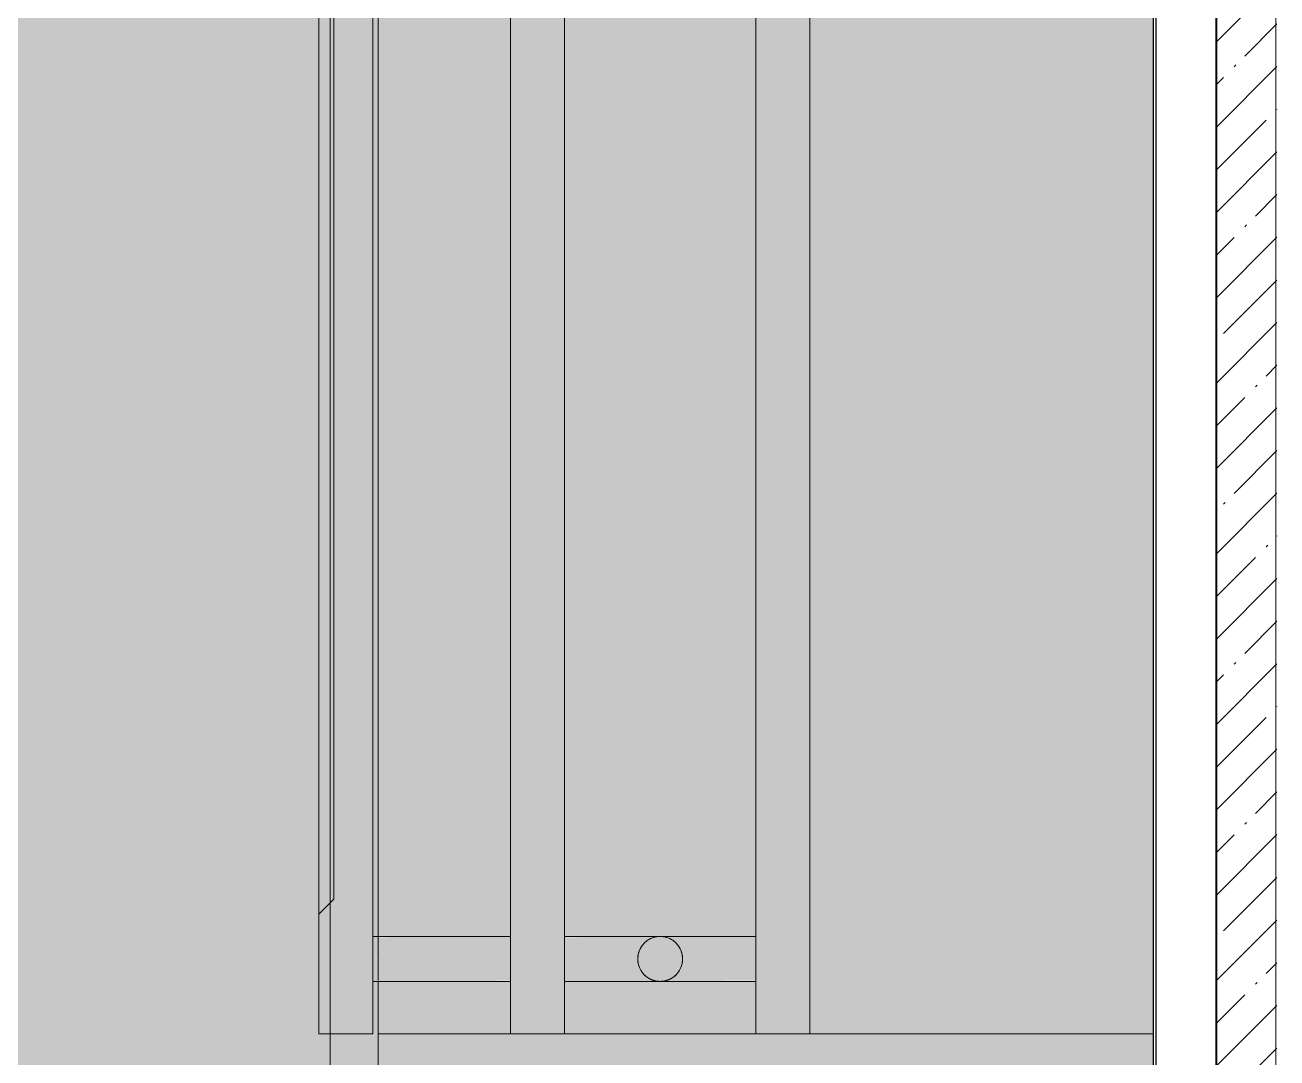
# Model space of a CAD drawing. Header units: millimetres. Extents: x 54605 to 109624, y -2609 to 12445.
# Drawn here: x 90487.8 to 90906, y 8521.9 to 8867 of the extents above; entities that cross this region are included whole.
import ezdxf

# ---------------------------------------------------------------- set-up
doc = ezdxf.new("R2010")
doc.units = ezdxf.units.MM
for name, color, linetype, lineweight, true_color in [('A-WALL-7', 7, 'Continuous', 40, 0x3c3c3c), ('A-WALL-FNSH-3', 7, 'Continuous', 30, 0x3c3c3c), ('I-WALL-1', 7, 'Continuous', 9, 0x787878)]:
    doc.layers.add(name, color=color, linetype=linetype, lineweight=lineweight, true_color=true_color)
for name, color, linetype, lineweight in [('A-WALL-PATT', 7, 'Continuous', 9), ('I-WALL', 7, 'Continuous', 9), ('M-EQPM', 7, 'Continuous', 9), ('Знаки', 7, 'Continuous', 9), ('Знаки-1', 7, 'Continuous', 18)]:
    doc.layers.add(name, color=color, linetype=linetype, lineweight=lineweight)
doc.layers.add('M-EQPM-1', color=7, linetype='Continuous', lineweight=9, true_color=0xe6e6e6, transparency=0.7)

# ---------------------------------------------------------------- blocks, each defined once
blk = doc.blocks.new('radiator_prado_classic_z_tip_30_po exemplyaru - Classic Z Тип 30-500-30677900-Развертка 3_07-2')
at = {"layer": 'M-EQPM-1'}
h = blk.add_hatch(color=256, dxfattribs=at)
h.paths.add_polyline_path([(-419.6999999980766, 8530.000000000007), (-415.9354336523126, 8530.000000000018), (-415.9354336523126, 8573.76456634575), (-419.6999999980766, 8569.999999999989), (-419.6999999980766, 8545.867729720401)])
h.paths.add_polyline_path([(-415.9354336523126, 8986.235433654243), (-415.9354336523126, 9030.000000000007), (-419.6999999980766, 9030.000000000007), (-419.6999999980766, 8990.000000000005)])
for points in [[(-401.6999999980764, 8530.000000000018), (-401.6999999980764, 9030.000000000007), (-415.9354336523126, 9030.000000000007), (-415.9354336523126, 8986.235433654243), (-414.6999999980756, 8985.00000000001), (-414.6999999980756, 8574.999999999989), (-415.9354336523126, 8573.76456634575), (-415.9354336523126, 8530.000000000018)], [(-337.6999999980779, 8530.000000000018), (-337.6999999980779, 9030.000000000007), (-355.6999999980911, 9030.000000000007), (-355.6999999980911, 8530.000000000018)], [(-263.015111312483, 8530.000000000018), (-255.6999999980792, 8530.000000000018), (-255.6999999980792, 9030.000000000007), (-273.6999999980903, 9030.000000000007), (-273.6999999980903, 8530.000000000018)], [(-419.6999999980766, 8569.999999999989), (-415.9354336523126, 8573.76456634575), (-415.9354336523126, 8986.235433654243), (-419.6999999980766, 8990.000000000005), (-419.6999999980766, 8576.149921676033)], [(-415.9354336523126, 8573.76456634575), (-414.6999999980756, 8574.999999999989), (-414.6999999980756, 8985.00000000001), (-415.9354336523126, 8986.235433654243), (-415.9354336523126, 8576.149921676033)], [(-401.6999999980764, 8555.000000000005), (-399.9354336523119, 8555.074462507064), (-399.9354336523119, 8562.500000000005), (-401.6999999980764, 8562.244443697175), (-401.6999999980764, 8556.941142838274)], [(-399.9354336523119, 8547.500000000005), (-399.9354336523119, 8555.000000000005), (-401.6999999980764, 8555.000000000005), (-401.6999999980764, 8547.500000000005)], [(-298.4684421874348, 8553.02915598867), (-298.3576797855615, 8553.806733388732), (-298.4644054780661, 8553.058857161735)], [(-300.3426702460079, 8549.76787108194), (-299.8899618392115, 8550.332338050828), (-300.2877116544108, 8549.839494512968)]]:
    blk.add_hatch(color=256, dxfattribs=at).paths.add_polyline_path(points)
h = blk.add_hatch(color=256, dxfattribs=at)
h.paths.add_polyline_path([(-312.1934167624262, 8558.753071730689), (-311.7258565080069, 8559.38040092801), (-312.1918751836416, 8558.755080755274)])
h.paths.add_polyline_path([(-312.9327243243618, 8556.97084401134), (-312.6568553766572, 8557.648947080474), (-312.928532437201, 8556.980964122182)])
h.paths.add_polyline_path([(-312.4248992971582, 8555.000000000005), (-273.6999999980903, 8555.000000000005), (-273.6999999980903, 8562.500000000005), (-337.6999999980779, 8562.244443697175), (-337.6999999980779, 8555.000000000005), (-312.9285324372032, 8555.000000000005)])
h.paths.add_polyline_path([(-399.9354336523119, 8555.000000000005), (-355.6999999980911, 8555.000000000005), (-355.6999999980911, 8562.500000000005), (-399.9354336523119, 8562.244443697175), (-399.9354336523119, 8555.074462507064)])
h = blk.add_hatch(color=256, dxfattribs=at)
h.paths.add_polyline_path([(-298.4684421874371, 8556.970844011334), (-298.4726340745956, 8557.001686946682), (-298.4726340745956, 8556.980964122171)])
h.paths.add_polyline_path([(-299.2077497493704, 8558.753071730687), (-299.889961839218, 8559.667661949181), (-299.2092913281572, 8558.755080755274)])
h = blk.add_hatch(color=256, dxfattribs=at)
h.paths.add_polyline_path([(-299.2077497493704, 8551.246928269316), (-299.8899618392115, 8550.332338050828), (-299.2092913281529, 8551.244919244735)])
h.paths.add_polyline_path([(-298.4684421874348, 8553.02915598867), (-298.4726340745935, 8552.998313053327), (-298.4726340745935, 8553.019035877835)])
h.paths.add_polyline_path([(-307.1407702721996, 8547.5), (-273.6999999980903, 8547.755556302836), (-273.6999999980903, 8555.000000000005), (-337.6999999980779, 8555.000000000005), (-337.6999999980779, 8547.500000000005), (-307.6417260941692, 8547.5)])
h.paths.add_polyline_path([(-371.9291370426888, 8547.500000000005), (-355.6999999980911, 8547.755556302838), (-355.6999999980911, 8555.000000000005), (-399.9354336523119, 8554.925537492945), (-399.9354336523119, 8547.500000000005), (-399.1576434752408, 8547.500000000005)])
h.paths.add_polyline_path([(-312.9327243243618, 8553.029155988648), (-312.9450269530624, 8553.058857161726), (-312.9342161153739, 8553.040132241576)])
h.paths.add_polyline_path([(-311.0584962657952, 8549.767871081945), (-311.7258565080156, 8550.619599072), (-311.1134548573924, 8549.839494512968)])
at = {"layer": 'M-EQPM'}
for p, q in [((-419.6999999980786, 8529.999999999996), (-419.6999999980786, 9029.999999999996)), ((-401.6999999980786, 9029.999999999996), (-401.6999999980786, 8529.999999999996)), ((-355.6999999980918, 8529.999999999996), (-355.6999999980918, 9029.999999999996)), ((-337.6999999980791, 9029.999999999996), (-337.6999999980791, 8529.999999999996)), ((-273.6999999980899, 8529.999999999996), (-273.6999999980899, 9029.999999999996)), ((-255.6999999980808, 8529.999999999996), (-255.6999999980808, 9029.999999999996)), ((-255.6999999980798, 9029.999999999996), (-255.6999999980798, 8529.999999999996)), ((-355.6999999981006, 8562.499999999996), (-355.6999999981006, 8997.500000000002)), ((-337.6999999981006, 8562.499999999996), (-337.6999999981006, 8997.500000000002)), ((-273.6999999980987, 8562.499999999996), (-273.6999999980987, 8997.500000000002)), ((-419.6999999980786, 8569.99999999998), (-419.6999999980786, 8989.999999999996)), ((-419.6999999980786, 8989.999999999996), (-419.6999999980786, 8569.99999999998)), ((-419.6999999980786, 8569.99999999998), (-419.6999999980786, 8989.999999999996)), ((-419.6999999980786, 8989.999999999996), (-419.6999999980786, 8569.99999999998)), ((-419.6999999980786, 8569.99999999998), (-419.6999999980786, 8989.999999999996)), ((-419.6999999980786, 8989.999999999996), (-419.6999999980786, 8569.99999999998)), ((-419.6999999980786, 8569.99999999998), (-419.6999999980786, 8989.999999999996)), ((-419.6999999980786, 8989.999999999996), (-419.6999999980786, 8569.99999999998)), ((-419.6999999980786, 8569.99999999998), (-419.6999999980786, 8989.999999999996)), ((-419.6999999980786, 8989.999999999996), (-419.6999999980786, 8569.99999999998)), ((-419.6999999980786, 8569.99999999998), (-419.6999999980786, 8989.999999999996)), ((-419.6999999980786, 8989.999999999996), (-419.6999999980786, 8569.99999999998)), ((-419.6999999980786, 8569.99999999998), (-419.6999999980786, 8989.999999999996)), ((-419.6999999980786, 8989.999999999996), (-419.6999999980786, 8569.99999999998)), ((-419.6999999980786, 8569.99999999998), (-419.6999999980786, 8989.999999999996)), ((-419.6999999980786, 8989.999999999996), (-419.6999999980786, 8569.99999999998)), ((-419.6999999980786, 8569.99999999998), (-419.6999999980786, 8989.999999999996)), ((-419.6999999980786, 8989.999999999996), (-419.6999999980786, 8569.99999999998)), ((-419.6999999980786, 8569.99999999998), (-419.6999999980786, 8989.999999999996)), ((-419.6999999980786, 8989.999999999996), (-419.6999999980786, 8569.99999999998)), ((-419.6999999980786, 8569.99999999998), (-419.6999999980786, 8989.999999999996)), ((-419.6999999980786, 8989.999999999996), (-419.6999999980786, 8569.99999999998)), ((-419.6999999980786, 8569.99999999998), (-419.6999999980786, 8989.999999999996)), ((-419.6999999980786, 8989.999999999996), (-419.6999999980786, 8569.99999999998)), ((-419.6999999980786, 8569.99999999998), (-419.6999999980786, 8989.999999999996)), ((-419.6999999980786, 8989.999999999996), (-419.6999999980786, 8569.99999999998)), ((-419.6999999980786, 8569.99999999998), (-419.6999999980786, 8989.999999999996)), ((-419.6999999980786, 8989.999999999996), (-419.6999999980786, 8569.99999999998)), ((-419.6999999980786, 8989.999999999996), (-419.6999999980786, 8569.999999999978)), ((-414.6999999980767, 8574.99999999998), (-414.6999999980767, 8984.999999999995)), ((-414.6999999980767, 8984.999999999995), (-414.6999999980767, 8574.99999999998)), ((-414.6999999980767, 8574.99999999998), (-414.6999999980767, 8984.999999999996)), ((-414.6999999980767, 8984.999999999996), (-414.6999999980767, 8574.99999999998)), ((-414.6999999980767, 8574.99999999998), (-414.6999999980767, 8984.999999999996)), ((-414.6999999980767, 8984.999999999996), (-414.6999999980767, 8574.99999999998)), ((-414.6999999980767, 8574.99999999998), (-414.6999999980767, 8984.999999999996)), ((-414.6999999980767, 8984.999999999996), (-414.6999999980767, 8574.99999999998)), ((-414.6999999980767, 8574.99999999998), (-414.6999999980767, 8984.999999999996)), ((-414.6999999980767, 8984.999999999996), (-414.6999999980767, 8574.99999999998)), ((-414.6999999980767, 8574.99999999998), (-414.6999999980767, 8984.999999999996)), ((-414.6999999980767, 8984.999999999996), (-414.6999999980767, 8574.99999999998)), ((-414.6999999980767, 8574.99999999998), (-414.6999999980767, 8984.999999999996)), ((-414.6999999980767, 8984.999999999996), (-414.6999999980767, 8574.99999999998)), ((-414.6999999980767, 8574.99999999998), (-414.6999999980767, 8984.999999999996)), ((-414.6999999980767, 8984.999999999996), (-414.6999999980767, 8574.99999999998)), ((-414.6999999980767, 8574.99999999998), (-414.6999999980767, 8984.999999999996)), ((-414.6999999980767, 8984.999999999996), (-414.6999999980767, 8574.99999999998)), ((-414.6999999980767, 8574.99999999998), (-414.6999999980767, 8984.999999999996)), ((-414.6999999980767, 8984.999999999996), (-414.6999999980767, 8574.99999999998)), ((-414.6999999980767, 8574.99999999998), (-419.6999999980767, 8569.99999999998)), ((-419.6999999980767, 8569.99999999998), (-414.6999999980767, 8574.99999999998)), ((-414.6999999980767, 8574.99999999998), (-419.6999999980767, 8569.99999999998)), ((-419.6999999980767, 8569.99999999998), (-414.6999999980767, 8574.99999999998)), ((-414.6999999980767, 8574.99999999998), (-419.6999999980767, 8569.99999999998)), ((-419.6999999980767, 8569.99999999998), (-414.6999999980767, 8574.99999999998)), ((-414.6999999980767, 8574.99999999998), (-419.6999999980767, 8569.99999999998)), ((-419.6999999980767, 8569.99999999998), (-414.6999999980767, 8574.99999999998)), ((-414.6999999980767, 8574.99999999998), (-419.6999999980767, 8569.99999999998)), ((-419.6999999980767, 8569.99999999998), (-414.6999999980767, 8574.99999999998)), ((-414.6999999980767, 8574.99999999998), (-419.6999999980767, 8569.99999999998)), ((-419.6999999980767, 8569.99999999998), (-414.6999999980767, 8574.99999999998)), ((-414.6999999980767, 8574.99999999998), (-419.6999999980767, 8569.99999999998)), ((-419.6999999980767, 8569.99999999998), (-414.6999999980767, 8574.99999999998)), ((-414.6999999980767, 8574.99999999998), (-419.6999999980767, 8569.99999999998)), ((-419.6999999980767, 8569.99999999998), (-414.6999999980767, 8574.99999999998)), ((-414.6999999980767, 8574.99999999998), (-419.6999999980767, 8569.99999999998)), ((-419.6999999980767, 8569.99999999998), (-414.6999999980767, 8574.99999999998)), ((-414.6999999980767, 8574.99999999998), (-419.6999999980767, 8569.99999999998)), ((-419.6999999980767, 8569.99999999998), (-414.6999999980767, 8574.99999999998)), ((-415.9354336523111, 8573.764566345746), (-419.6999999980767, 8569.99999999998)), ((-419.6999999980767, 8569.99999999998), (-415.9354336523111, 8573.764566345746)), ((-415.9354336523111, 8573.764566345746), (-419.6999999980767, 8569.99999999998)), ((-419.6999999980767, 8569.99999999998), (-415.9354336523111, 8573.764566345746)), ((-415.9354336523111, 8573.764566345746), (-419.6999999980767, 8569.99999999998)), ((-415.9354336523111, 8573.764566345746), (-419.6999999980767, 8569.99999999998)), ((-415.9354336523111, 8573.764566345746), (-419.6999999980767, 8569.99999999998)), ((-419.6999999980767, 8569.99999999998), (-415.9354336523111, 8573.764566345746)), ((-419.6999999980786, 8569.999999999978), (-419.6999999980786, 8529.999999999996)), ((-355.6999999980911, 8562.500000000005), (-401.6999999980764, 8562.500000000005)), ((-401.6999999980786, 8562.499999999996), (-401.6999999980786, 8562.244443697164)), ((-401.6999999980786, 8554.999999999996), (-401.6999999980786, 8562.499999999996)), ((-401.6999999980786, 8562.244443697164), (-401.6999999980786, 8558.749999999996)), ((-355.6999999980998, 8562.500000000005), (-399.9354336523119, 8562.500000000005)), ((-355.699999998092, 8562.499999999996), (-355.6999999980921, 8556.941142838265)), ((-355.699999998092, 8561.49519052838), (-355.699999998092, 8562.499999999996)), ((-355.6999999981002, 8562.499999999995), (-355.6999999981003, 8558.749999999996)), ((-355.6999999981002, 8554.999999999996), (-355.6999999981002, 8562.499999999995)), ((-355.6999999981006, 8547.755556302827), (-355.6999999981006, 8562.244443697164)), ((-355.6999999980919, 8560.303300858895), (-355.699999998092, 8561.49519052838)), ((-273.6999999980903, 8562.500000000005), (-337.6999999980779, 8562.500000000005)), ((-273.6999999980968, 8562.500000000005), (-337.6999999980779, 8562.500000000005)), ((-337.69999999808, 8562.244443697164), (-337.69999999808, 8562.499999999996)), ((-337.69999999808, 8562.499999999996), (-337.69999999808, 8554.999999999996)), ((-337.6999999981001, 8560.303300858897), (-337.6999999981001, 8562.499999999995)), ((-337.6999999981001, 8562.499999999995), (-337.6999999981, 8554.999999999996)), ((-337.69999999808, 8554.999999999996), (-337.69999999808, 8562.244443697164)), ((-337.6999999981006, 8547.755556302827), (-337.6999999981006, 8562.244443697164)), ((-273.6999999980901, 8562.499999999996), (-273.6999999980902, 8556.941142838265)), ((-273.69999999809, 8554.999999999996), (-273.6999999980901, 8562.499999999996)), ((-273.6999999980983, 8562.499999999995), (-273.6999999980983, 8561.495190528381)), ((-273.6999999980983, 8554.999999999996), (-273.6999999980983, 8562.499999999995)), ((-273.6999999980987, 8547.755556302827), (-273.6999999980987, 8562.244443697164)), ((-273.6999999980983, 8561.49519052838), (-273.6999999980983, 8556.941142838265)), ((-401.6999999980786, 8558.749999999996), (-401.6999999980786, 8556.941142838265)), ((-355.6999999980919, 8554.999999999996), (-355.6999999980919, 8560.303300858895)), ((-355.6999999981003, 8558.749999999996), (-355.6999999981003, 8554.999999999996)), ((-337.6999999981001, 8558.749999999998), (-337.6999999981001, 8560.303300858894)), ((-337.6999999981001, 8554.999999999996), (-337.6999999981001, 8558.749999999996)), ((-401.6999999980786, 8556.941142838265), (-401.6999999980786, 8554.999999999996)), ((-401.6999999980786, 8554.999999999996), (-401.6999999980786, 8547.499999999996)), ((-401.6999999980786, 8547.499999999996), (-401.6999999980786, 8554.999999999996)), ((-355.6999999980921, 8556.941142838265), (-355.6999999980921, 8554.999999999996)), ((-355.6999999980922, 8554.999999999996), (-355.6999999980922, 8547.499999999996)), ((-355.6999999980921, 8551.249999999995), (-355.6999999980921, 8554.999999999996)), ((-355.6999999981004, 8554.999999999996), (-355.6999999981004, 8551.249999999995)), ((-355.6999999981003, 8547.499999999995), (-355.6999999981003, 8554.999999999996)), ((-337.6999999980796, 8548.504809471613), (-337.6999999980796, 8554.999999999996)), ((-337.6999999980796, 8554.999999999996), (-337.6999999980796, 8547.499999999996)), ((-337.6999999980997, 8553.058857161726), (-337.6999999980997, 8554.999999999996)), ((-337.6999999980996, 8554.999999999996), (-337.6999999980997, 8547.499999999995)), ((-273.6999999980902, 8556.941142838265), (-273.6999999980902, 8554.999999999996)), ((-273.6999999980983, 8556.941142838265), (-273.6999999980983, 8554.999999999996)), ((-273.6999999980903, 8554.999999999996), (-273.6999999980903, 8551.249999999995)), ((-273.6999999980903, 8547.499999999996), (-273.6999999980903, 8554.999999999996)), ((-273.6999999980985, 8554.999999999996), (-273.6999999980985, 8547.755556302827)), ((-273.6999999980985, 8547.499999999995), (-273.6999999980985, 8554.999999999996)), ((-355.6999999980922, 8547.499999999996), (-355.6999999980921, 8551.249999999995)), ((-355.6999999981004, 8551.249999999995), (-355.6999999981003, 8547.499999999995)), ((-337.6999999980997, 8548.504809471613), (-337.6999999980997, 8553.058857161726)), ((-273.6999999980903, 8551.249999999995), (-273.6999999980903, 8547.499999999996)), ((-401.6999999980764, 8547.500000000005), (-355.6999999980911, 8547.500000000005)), ((-399.9354336523119, 8547.500000000005), (-355.6999999980998, 8547.500000000005)), ((-355.6999999981006, 8529.999999999996), (-355.6999999981006, 8547.499999999995)), ((-337.6999999980796, 8547.499999999996), (-337.6999999980796, 8548.50480947161)), ((-337.6999999980997, 8547.499999999995), (-337.6999999980997, 8548.504809471611)), ((-337.6999999980779, 8547.500000000005), (-273.6999999980903, 8547.500000000005)), ((-337.6999999980779, 8547.500000000005), (-273.6999999980968, 8547.500000000005)), ((-337.6999999981006, 8529.999999999996), (-337.6999999981006, 8547.499999999995)), ((-273.6999999980985, 8547.755556302827), (-273.6999999980985, 8547.499999999995)), ((-273.6999999980987, 8529.999999999996), (-273.6999999980987, 8547.499999999995)), ((-419.6999999980786, 8529.999999999996), (-415.9354336523138, 8529.999999999996)), ((-401.6999999980786, 8529.999999999996), (-419.6999999980786, 8529.999999999996)), ((-337.6999999980791, 8529.999999999996), (-355.6999999980918, 8529.999999999996)), ((-355.6999999981006, 8529.999999999996), (-337.6999999981006, 8529.999999999996)), ((-255.6999999980798, 8529.999999999996), (-273.6999999980899, 8529.999999999996)), ((-273.6999999980987, 8529.999999999996), (-255.6999999980987, 8529.999999999996))]:
    blk.add_line(p, q, dxfattribs=at)
for centre, radius, start, end in [((-305.7005832559004, 8554.99999999999), 7.500000000000028, 89.99999999999979, 269.9999999999994), ((-305.6999999980796, 8554.999999999996), 7.499999999999994, 117.2822607283916, 119.9999999999842), ((-305.6999999980796, 8554.999999999996), 7.499999999999976, 107.495537122469, 117.2822607283914), ((-305.6999999980796, 8554.999999999996), 7.499999999999996, 105.0048366822504, 107.495537122469), ((-305.6999999980796, 8554.999999999996), 7.499999999999948, 90.0045070703324, 103.4292726831674), ((-305.7005832559004, 8554.99999999999), 7.499999999999972, 269.9999999999998, 89.99999999999937), ((-305.6999999980796, 8554.999999999996), 7.499999999999908, 75.00450707032869, 90.00000000000044), ((-305.6999999980796, 8554.999999999996), 7.499999999999951, 72.4789615957646, 74.99999999999982), ((-305.6999999980796, 8554.999999999996), 7.499999999999948, 62.76011520444326, 72.47896159576442), ((-305.6999999980796, 8554.999999999996), 7.49999999999994, 60.00483668224573, 62.76011520444172), ((-305.6999999980796, 8554.999999999996), 7.500000000000025, 150.0000000000442, 164.4979362410025), ((-305.6999999980796, 8554.999999999996), 7.500000000000005, 136.3789540936053, 149.9348695129493), ((-305.6999999980796, 8554.999999999996), 7.50000000000002, 128.587323387364, 134.9999999999805), ((-305.6999999980796, 8554.999999999996), 7.500000000000011, 121.6816533716083, 126.120929343854), ((-305.6999999980796, 8554.999999999996), 7.499999999999971, 53.87907065613916, 58.29212570618084), ((-305.6999999980796, 8554.999999999996), 7.49999999999997, 45.00563243575132, 53.53579462136047), ((-305.6999999980796, 8554.999999999996), 7.499999999999969, 30.06513048704512, 43.62104590638835), ((-305.6999999980796, 8554.999999999996), 7.499999999999964, 15.50206375899493, 29.99999999995156), ((-305.6999999980796, 8554.999999999996), 7.499999999999965, 165.0000000000351, 180.0000000000004), ((-305.6999999980796, 8554.999999999996), 7.50000000000009, 180, 195.0000000000087), ((-305.6999999980796, 8554.999999999996), 7.499999999999959, 0, 14.99999999996203), ((-305.6999999980796, 8554.999999999996), 7.500000000000035, 344.9999999999911, 359.9999999999992), ((-305.6999999980796, 8554.999999999996), 7.500000000000053, 195.5020637590077, 210.0000000000087), ((-305.6999999980796, 8554.999999999996), 7.500000000000083, 210.0651304870892, 223.6210459064382), ((-305.6999999980796, 8554.999999999996), 7.500000000000028, 225.0000000000499, 238.3183466288239), ((-305.6999999980796, 8554.999999999996), 7.500000000000011, 301.7078742935319, 314.9943675642439), ((-305.6999999980796, 8554.999999999996), 7.49999999999998, 316.3789540935651, 329.9348695129138), ((-305.6999999980796, 8554.999999999996), 7.49999999999996, 329.9999999999862, 344.497936240989), ((-305.6999999980796, 8554.999999999996), 7.500000000000065, 240.0000000000364, 242.7177392708738), ((-305.6999999980796, 8554.999999999996), 7.500000000000055, 242.7177392708784, 252.5044628783035), ((-305.6999999980796, 8554.999999999996), 7.500000000000079, 252.5044628783018, 254.9951633177505), ((-305.6999999980796, 8554.999999999996), 7.500000000000068, 256.5707273162429, 269.9954929296677), ((-305.6999999980796, 8554.999999999996), 7.500000000000056, 269.9999999999996, 284.995492929668), ((-305.6999999980796, 8554.999999999996), 7.500000000000037, 285.0000000000021, 287.5210384033916), ((-305.6999999980796, 8554.999999999996), 7.499999999999999, 287.5210384033932, 297.2398847964546), ((-305.6999999980796, 8554.999999999996), 7.500000000000058, 297.2398847964516, 299.9951633177485)]:
    blk.add_arc(centre, radius, start, end, dxfattribs=at)
for points, knots in [([(-309.9041928600841, 8561.21125319847), (-309.7958233186405, 8561.28496373856), (-309.5774471670372, 8561.425714461348), (-309.1281780258603, 8561.679272033969), (-308.3276368050207, 8562.0563821446), (-307.1435351355705, 8562.407543495976), (-306.185194346424, 8562.499999999996), (-305.7005832559005, 8562.499999999996)], [0.5714285714285714, 0.5714285714285714, 0.5714285714285714, 0.5714285714285714, 0.6071428571428571, 0.6428571428571428, 0.7142857142857143, 0.8571428571428571, 1, 1, 1, 1]), ([(-308.5530815200414, 8561.936131906832), (-308.784512693543, 8561.840893196162), (-309.1276215323361, 8561.679281730492), (-309.5768169620269, 8561.425697452692), (-309.7953440466713, 8561.28500141194), (-309.9036096022693, 8561.211253198471)], [0.2857142857142857, 0.2857142857142857, 0.2857142857142857, 0.2857142857142857, 0.3571428571428571, 0.3928571428571428, 0.4285714285714285, 0.4285714285714285, 0.4285714285714285, 0.4285714285714285]), ([(-305.7005832559005, 8562.499999999996), (-305.215972165377, 8562.499999999996), (-304.2576243560889, 8562.407546039325), (-303.0735490121693, 8562.056375150385), (-302.2729617216515, 8561.67928173049), (-301.8237662919598, 8561.425697452692), (-301.6052392073152, 8561.28500141194), (-301.4969736517169, 8561.21125319847)], [0, 0, 0, 0, 0.1428571428571428, 0.2857142857142857, 0.3571428571428571, 0.3928571428571428, 0.4285714285714285, 0.4285714285714285, 0.4285714285714285, 0.4285714285714285]), ([(-301.4963903938901, 8561.211253198471), (-301.6047599353334, 8561.284963738563), (-301.8231360869364, 8561.42571446135), (-302.2724052281125, 8561.679272033969), (-302.6154943227576, 8561.840890652811), (-302.8469184761178, 8561.936131906832)], [0.5714285714285714, 0.5714285714285714, 0.5714285714285714, 0.5714285714285714, 0.6071428571428571, 0.6428571428571428, 0.7142857142857143, 0.7142857142857143, 0.7142857142857143, 0.7142857142857143]), ([(-311.1429341374803, 8560.16050548703), (-311.0470123798602, 8560.262691431108), (-310.8517118160304, 8560.459551354821), (-310.5202284437278, 8560.752730546854), (-310.2846198384635, 8560.93788916833), (-310.1531401231005, 8561.03487642099)], [0.4285714285714285, 0.4285714285714285, 0.4285714285714285, 0.4285714285714285, 0.4642857142857143, 0.5, 0.5439070132007447, 0.5439070132007447, 0.5439070132007447, 0.5439070132007447]), ([(-310.3906467437331, 8560.851923536417), (-310.4413430620376, 8560.811560988148), (-310.5966177549977, 8560.684827393312), (-310.7953240214572, 8560.508898901706), (-310.9395112585092, 8560.368568394946), (-310.984253393173, 8560.323803530222)], [0.4828258290844711, 0.4828258290844711, 0.4828258290844711, 0.4828258290844711, 0.5, 0.5357142857142857, 0.5520144545900358, 0.5520144545900358, 0.5520144545900358, 0.5520144545900358]), ([(-300.4157328205437, 8560.323808523512), (-300.4604733869635, 8560.368573956399), (-300.6046691082014, 8560.508901389392), (-300.8700882418051, 8560.743650319935), (-301.0948363728057, 8560.92124057742), (-301.2153840140837, 8561.011103055745)], [0.4479855454102084, 0.4479855454102084, 0.4479855454102084, 0.4479855454102084, 0.4642857142857143, 0.5, 0.5403348862937792, 0.5403348862937792, 0.5403348862937792, 0.5403348862937792]), ([(-313.2005832559005, 8554.999999999996), (-313.1939586556894, 8555.347517033453), (-313.1551101131698, 8555.861326486858), (-313.044731212215, 8556.522485251071), (-312.9710248934588, 8556.843584726455), (-312.9285324372025, 8557.001686946673)], [0, 0, 0, 0, 0.07142857142857142, 0.1071428571428571, 0.1428571428571428, 0.1428571428571428, 0.1428571428571428, 0.1428571428571428]), ([(-312.9285324372051, 8552.998313053318), (-312.9710248936595, 8553.156415273465), (-313.0447312121269, 8553.477514748953), (-313.1551101132249, 8554.138673513115), (-313.1939586556898, 8554.652482966538), (-313.2005832559005, 8554.999999999996)], [0.8571428571428571, 0.8571428571428571, 0.8571428571428571, 0.8571428571428571, 0.8928571428571428, 0.9285714285714286, 1, 1, 1, 1]), ([(-312.9279491793832, 8557.001686946673), (-312.9704416358376, 8556.843584726528), (-313.0441479543052, 8556.52248525104), (-313.1545268554036, 8555.861326486878), (-313.1933753978687, 8555.347517033453), (-313.1999999980796, 8554.999999999996)], [0.8571428571428571, 0.8571428571428571, 0.8571428571428571, 0.8571428571428571, 0.8928571428571428, 0.9285714285714286, 1, 1, 1, 1]), ([(-313.1999999980796, 8554.999999999996), (-313.1933753978687, 8554.652482966538), (-313.1545268553495, 8554.138673513133), (-313.0441479543952, 8553.47751474892), (-312.9704416356392, 8553.156415273537), (-312.927949179383, 8552.99831305332)], [0, 0, 0, 0, 0.07142857142857142, 0.1071428571428571, 0.1428571428571428, 0.1428571428571428, 0.1428571428571428, 0.1428571428571428]), ([(-298.4726340745984, 8557.001686946673), (-298.4301416181438, 8556.843584726528), (-298.356435299676, 8556.52248525104), (-298.2460563985771, 8555.861326486878), (-298.2072078561116, 8555.347517033453), (-298.2005832559005, 8554.999999999996)], [0.8571428571428571, 0.8571428571428571, 0.8571428571428571, 0.8571428571428571, 0.8928571428571428, 0.9285714285714286, 1, 1, 1, 1]), ([(-298.2005832559005, 8554.999999999996), (-298.2072078561112, 8554.652482966538), (-298.2460563986301, 8554.138673513133), (-298.356435299584, 8553.47751474892), (-298.4301416183397, 8553.156415273535), (-298.4726340745959, 8552.998313053318)], [0, 0, 0, 0, 0.07142857142857142, 0.1071428571428571, 0.1428571428571428, 0.1428571428571428, 0.1428571428571428, 0.1428571428571428]), ([(-298.1999999980796, 8554.999999999996), (-298.2066245982905, 8555.347517033453), (-298.2454731408097, 8555.861326486858), (-298.3558520417639, 8556.522485251071), (-298.4295583605199, 8556.843584726455), (-298.4720508167761, 8557.001686946673)], [0, 0, 0, 0, 0.07142857142857142, 0.1071428571428571, 0.1428571428571428, 0.1428571428571428, 0.1428571428571428, 0.1428571428571428]), ([(-298.4720508167762, 8552.99831305332), (-298.4295583603217, 8553.156415273465), (-298.3558520418542, 8553.477514748953), (-298.2454731407557, 8554.138673513115), (-298.2066245982905, 8554.652482966538), (-298.1999999980796, 8554.999999999996)], [0.8571428571428571, 0.8571428571428571, 0.8571428571428571, 0.8571428571428571, 0.8928571428571428, 0.9285714285714286, 1, 1, 1, 1]), ([(-305.7005832559005, 8547.499999999996), (-306.1851943464397, 8547.499999999996), (-307.1435421557493, 8547.592453960659), (-308.3276174996441, 8547.9436248496), (-309.1282047901606, 8548.320718269495), (-309.577400219851, 8548.574302547297), (-309.9051908468173, 8548.785346608425), (-310.2269935534387, 8549.016791828115), (-310.5439547318831, 8549.268029967161), (-310.8516636502938, 8549.540466095295), (-311.0470049286005, 8549.737311268424), (-311.1429341374869, 8549.839494512958)], [0, 0, 0, 0, 0.1428571428571428, 0.2857142857142857, 0.3571428571428571, 0.3928571428571428, 0.4285714285714285, 0.4642857142857143, 0.5, 0.5357142857142857, 0.5714285714285714, 0.5714285714285714, 0.5714285714285714, 0.5714285714285714]), ([(-310.9842671756171, 8549.676191476481), (-310.9395266091967, 8549.631426043594), (-310.7953308879581, 8549.491098610599), (-310.4405461033372, 8549.177310574178), (-310.1203486851555, 8548.936167881706), (-309.9036096022688, 8548.78874680152)], [0.4479855454099642, 0.4479855454099642, 0.4479855454099642, 0.4479855454099642, 0.4642857142857143, 0.5, 0.5714285714285714, 0.5714285714285714, 0.5714285714285714, 0.5714285714285714]), ([(-300.258232374314, 8549.839494512958), (-300.354154131934, 8549.73730856888), (-300.5494546957634, 8549.540448645168), (-300.9600371506401, 8549.177310574176), (-301.3869670415482, 8548.855786984212), (-301.823719344754, 8548.57428553864), (-302.2729884859298, 8548.32072796602), (-303.073529706768, 8547.943617855388), (-304.2576313761931, 8547.59245650401), (-305.2159721653614, 8547.499999999996), (-305.7005832559005, 8547.499999999996)], [0.4285714285714285, 0.4285714285714285, 0.4285714285714285, 0.4285714285714285, 0.4642857142857143, 0.5, 0.5714285714285714, 0.6071428571428571, 0.6428571428571428, 0.7142857142857143, 0.8571428571428571, 1, 1, 1, 1]), ([(-301.1743966219073, 8549.02009064801), (-301.0679359743962, 8549.100537874465), (-300.8566285220999, 8549.268029967163), (-300.6046759747032, 8549.491101098285), (-300.4604887376518, 8549.631431605043), (-300.4157466029886, 8549.676196469767)], [0.4642857142857143, 0.4642857142857143, 0.4642857142857143, 0.4642857142857143, 0.5, 0.5357142857142857, 0.5520144545897916, 0.5520144545897916, 0.5520144545897916, 0.5520144545897916]), ([(-309.9036096022688, 8548.78874680152), (-309.7952400608254, 8548.715036261428), (-309.5768639092224, 8548.574285538642), (-309.1275947680463, 8548.320727966022), (-308.7845056734011, 8548.15910934718), (-308.5530815200408, 8548.063868093159)], [0.5714285714285714, 0.5714285714285714, 0.5714285714285714, 0.5714285714285714, 0.6071428571428571, 0.6428571428571428, 0.7142857142857143, 0.7142857142857143, 0.7142857142857143, 0.7142857142857143]), ([(-302.8469184761186, 8548.063868093159), (-302.6154873026168, 8548.15910680383), (-302.2723784638238, 8548.320718269499), (-301.8231830341329, 8548.574302547298), (-301.6046559494885, 8548.714998588051), (-301.4963903938904, 8548.78874680152)], [0.2857142857142857, 0.2857142857142857, 0.2857142857142857, 0.2857142857142857, 0.3571428571428571, 0.3928571428571428, 0.4285714285714285, 0.4285714285714285, 0.4285714285714285, 0.4285714285714285])]:
    blk.add_open_spline(points, degree=3, knots=knots, dxfattribs=at)
for points in [[(-307.1401870143695, 8562.360425351708), (-307.6165890354758, 8562.267077683751), (-308.090219173038, 8562.126609328176), (-308.5530815200413, 8561.936131906832)], [(-305.6999999980796, 8562.499999999995), (-306.1846110886127, 8562.499999999995), (-306.6637849932631, 8562.45377301966), (-307.1401870143695, 8562.360425351708)], [(-304.2598129817897, 8562.360425351708), (-304.7362185129668, 8562.453771747987), (-305.2153889075467, 8562.499999999995), (-305.6999999980796, 8562.499999999995)], [(-302.8469184761178, 8561.936131906832), (-303.3097667828382, 8562.126614414876), (-303.7834074506126, 8562.267078955427), (-304.2598129817897, 8562.360425351708)], [(-312.9285324372025, 8557.001686946673), (-312.8860399809462, 8557.159789166888), (-312.7897764746771, 8557.471098572372), (-312.6128518581282, 8557.92151032967), (-312.4113727906444, 8558.352204783034), (-312.2671069078121, 8558.624547195168), (-312.1918751836425, 8558.756744482762)], [(-312.1912919258246, 8558.756744482762), (-312.2665236884038, 8558.624547209083), (-312.4107895150001, 8558.352204776575), (-312.612268605086, 8557.921510331402), (-312.7891932155784, 8557.471098571908), (-312.8854567229287, 8557.159789166817), (-312.9279491793832, 8557.001686946673)], [(-312.1918751836425, 8558.756744482762), (-312.1166434594728, 8558.888941770356), (-311.9599824456262, 8559.145388508598), (-311.7013711662325, 8559.50717586781), (-311.427242361751, 8559.846435690353), (-311.2388558951004, 8560.058319542952), (-311.1429341374803, 8560.16050548703)], [(-311.1423508796638, 8560.16050548703), (-311.2382800885503, 8560.058322242498), (-311.4266556457893, 8559.846434437492), (-311.7007888350223, 8559.507176203515), (-311.9593989395249, 8559.145388418647), (-312.1160601632454, 8558.88894175644), (-312.1912919258246, 8558.756744482762)], [(-309.9036096022693, 8561.211253198471), (-310.0118751578673, 8561.137504985001), (-310.1191427267412, 8561.060356578439), (-310.2256033742523, 8560.979909351981)], [(-310.1531401231005, 8561.03487642099), (-310.0707267139808, 8561.095669449867), (-309.987702822143, 8561.154451588678), (-309.9041928600841, 8561.21125319847)], [(-301.4969736517169, 8561.21125319847), (-301.3887080961186, 8561.137504985), (-301.2814405272445, 8561.060356578437), (-301.1749798797333, 8560.979909351981)], [(-301.2474431308718, 8561.034876420988), (-301.3298565399921, 8561.095669449867), (-301.4128804318305, 8561.154451588678), (-301.49639039389, 8561.211253198471)], [(-301.1749798797333, 8560.979909351981), (-301.0685192322221, 8560.899462125524), (-300.8572117799255, 8560.731970032828), (-300.5495028615142, 8560.459533904694), (-300.3541615832073, 8560.262688731564), (-300.2582323743206, 8560.16050548703)], [(-300.2582323743206, 8560.16050548703), (-300.162303165434, 8560.058322242496), (-299.9739276081946, 8559.846434437492), (-299.6997944189614, 8559.507176203513), (-299.4411843144585, 8559.145388418647), (-299.2845230907378, 8558.88894175644), (-299.2092913281584, 8558.756744482762)], [(-299.2087080703346, 8558.756744482762), (-299.2839397945042, 8558.888941770356), (-299.4406008083507, 8559.145388508598), (-299.699212087744, 8559.50717586781), (-299.9733408922251, 8559.846435690353), (-300.1617273588755, 8560.058319542954), (-300.2576491164954, 8560.16050548703)], [(-299.2092913281584, 8558.756744482762), (-299.1340595655792, 8558.624547209083), (-298.9897937389826, 8558.352204776575), (-298.7883146488963, 8557.921510331402), (-298.6113900384037, 8557.471098571908), (-298.5151265310531, 8557.159789166817), (-298.4726340745984, 8557.001686946673)], [(-298.4720508167761, 8557.001686946673), (-298.5145432730323, 8557.159789166888), (-298.6108067793011, 8557.471098572372), (-298.7877313958497, 8557.92151032967), (-298.9892104633332, 8558.352204783034), (-299.133476346165, 8558.624547195168), (-299.2087080703346, 8558.756744482762)], [(-312.1918751836471, 8551.243255517227), (-312.2671069462263, 8551.375452790906), (-312.4113727728225, 8551.647795223415), (-312.6128518629082, 8552.078489668587), (-312.7897764734004, 8552.52890142808), (-312.8860399807507, 8552.840210833174), (-312.9285324372051, 8552.998313053318)], [(-312.927949179383, 8552.99831305332), (-312.8854567231268, 8552.840210833103), (-312.7891932168579, 8552.528901427619), (-312.6122686003094, 8552.07848967032), (-312.4107895328258, 8551.647795216957), (-312.2665236499939, 8551.375452804823), (-312.1912919258244, 8551.243255517229)], [(-311.1429341374869, 8549.839494512958), (-311.2388633463733, 8549.941677757492), (-311.4272389036123, 8550.153565562498), (-311.7013720928452, 8550.492823796474), (-311.9599821973476, 8550.854611581342), (-312.1166434210679, 8551.111058243549), (-312.1918751836471, 8551.243255517227)], [(-312.1912919258244, 8551.243255517229), (-312.1160602016548, 8551.111058229635), (-311.9593991878083, 8550.854611491393), (-311.700787908415, 8550.492824132181), (-311.4266591039338, 8550.153564309638), (-311.2382726372834, 8549.941680457037), (-311.1423508796634, 8549.83949451296)], [(-299.2092913281539, 8551.243255517227), (-299.2845230523234, 8551.111058229633), (-299.4411840661697, 8550.854611491392), (-299.699795345563, 8550.49282413218), (-299.973924150044, 8550.153564309636), (-300.1623106166942, 8549.941680457036), (-300.258232374314, 8549.839494512958)], [(-300.2576491164958, 8549.83949451296), (-300.1617199076093, 8549.941677757493), (-299.9733443503702, 8550.1535655625), (-299.6992111611372, 8550.492823796478), (-299.4406010566346, 8550.854611581344), (-299.2839398329141, 8551.11105824355), (-299.2087080703349, 8551.243255517229)], [(-298.4726340745959, 8552.998313053318), (-298.515126530852, 8552.840210833101), (-298.6113900371208, 8552.528901427619), (-298.7883146536691, 8552.078489670319), (-298.9897937211525, 8551.647795216957), (-299.1340596039844, 8551.375452804821), (-299.2092913281539, 8551.243255517227)], [(-299.2087080703349, 8551.243255517229), (-299.1334763077558, 8551.375452790908), (-298.9892104811594, 8551.647795223416), (-298.7877313910735, 8552.07848966859), (-298.6108067805811, 8552.528901428082), (-298.5145432732307, 8552.840210833174), (-298.4720508167762, 8552.99831305332)], [(-308.5530815200408, 8548.063868093159), (-308.0902332133202, 8547.873385585115), (-307.6165925455452, 8547.732921044564), (-307.1401870143681, 8547.639574648285)], [(-307.1401870143681, 8547.639574648285), (-306.6637814831909, 8547.546228252004), (-306.1846110886117, 8547.499999999996), (-305.6999999980796, 8547.499999999995)], [(-305.6999999980796, 8547.499999999995), (-305.2153889075475, 8547.499999999996), (-304.7362150028976, 8547.54622698033), (-304.2598129817912, 8547.639574648285)], [(-304.2598129817912, 8547.639574648285), (-303.7834109606849, 8547.73292231624), (-303.3097808231222, 8547.873390671815), (-302.8469184761186, 8548.063868093159)]]:
    blk.add_open_spline(points, degree=3, dxfattribs=at)
blk = doc.blocks.new('Зашивка радиатора_ с перфорацией М1 - Зашивка радиатора_ с перфорацией М1-30929141-Развертка 3_07-2')
at = {"layer": 'Знаки'}
h = blk.add_hatch(color=256, dxfattribs=at)
h.paths.add_polyline_path([(-399.935433652313, 8500.000000000007), (-399.935433652313, 8547.500000000005), (-401.6999999980774, 8547.500000000005), (-401.6999999980774, 8530.000000000018), (-415.9354336523136, 8530.000000000018), (-415.9354336523136, 8500.000000000007)])
h.paths.add_polyline_path([(-401.6999999980774, 8562.500000000005), (-399.935433652313, 8562.500000000005), (-399.935433652313, 8997.500000000011), (-401.6999999980774, 8997.500000000011), (-401.6999999980774, 8576.149921676033)])
h.paths.add_polyline_path([(-401.6999999980774, 9012.500000000011), (-399.935433652313, 9012.500000000011), (-399.935433652313, 9170.000000000015), (-415.9354336523136, 9170.000000000015), (-415.9354336523136, 9030.000000000007), (-401.6999999980774, 9030.000000000007), (-401.6999999980774, 9015.241705032728)])
at = {"layer": 'Знаки-1'}
for p, q in [((-399.9354336523126, 8562.490196824965), (-399.9354336523126, 8997.500000000002)), ((-415.9354336523126, 8986.235433654234), (-415.9354336523126, 8573.764566345742)), ((-415.9354336523126, 8573.764566345742), (-415.9354336523126, 8529.999999999996)), ((-399.9354336523126, 8561.523931983294), (-399.9354336523126, 8562.244443697164)), ((-399.9354336523126, 8560.349021911039), (-399.9354336523126, 8561.49519052838)), ((-399.9354336523126, 8558.809584835224), (-399.9354336523126, 8560.303300858895)), ((-399.9354336523126, 8557.010530848524), (-399.9354336523126, 8558.749999999996)), ((-399.9354336523126, 8555.074462507057), (-399.9354336523126, 8556.941142838265)), ((-399.9354336523126, 8553.058857161728), (-399.9354336523126, 8554.925537492936)), ((-399.9354336523126, 8551.249999999996), (-399.9354336523126, 8552.98946915147)), ((-399.9354336523126, 8549.696699141097), (-399.9354336523126, 8551.190415164769)), ((-399.9354336523126, 8547.784297757744), (-399.9354336523126, 8549.650978088952)), ((-399.9354336523126, 8500), (-399.9354336523126, 8547.499999999996)), ((-415.9354336523126, 8529.999999999996), (-415.9354336523126, 8500))]:
    blk.add_line(p, q, dxfattribs=at)
blk = doc.blocks.new('Зашивка_ опоясывающая панель - Зашивка_ опоясывающая панель-31040900-Развертка 3_07-2')
at = {"layer": 'Знаки'}
h = blk.add_hatch(color=256, dxfattribs=at)
h.paths.add_polyline_path([(-414.0000053345726, 8400.00000000001), (-140.9999999981593, 8400.00000000001), (-140.9999999981593, 8530.000000000018), (-399.9354336523118, 8530.000000000018), (-399.9354336523118, 8500.000000000007), (-415.9354336523125, 8500.000000000007), (-415.9999999981336, 8400.000000000018)])
h.paths.add_polyline_path([(-415.9999999981444, 9150.00000000001), (-415.9354336523125, 9150.00000000001), (-415.9354336523125, 9170.000000000015), (-399.9354336523118, 9170.000000000015), (-399.9354336523118, 9150.00000000001), (-140.9999999981593, 9150.00000000001), (-140.9999999981593, 9200.000000000011), (-415.9999999981444, 9200.000000000011), (-415.9999999981444, 9170.000000000013)])
h.paths.add_polyline_path([(-126.8725791497274, 9198.613352445102), (-119.9999999981597, 9198.613352445102), (-119.9999999981597, 9200.000000000011), (-139.9999999981573, 9200.000000000011), (-139.8557886524478, 9198.613352445102)])
for p, q in [((-415.9999999981337, 8530.000000000007), (-415.9999999981337, 8400.000000000007)), ((-355.6999999980916, 8530.000000000007), (-399.9354336523119, 8530.000000000007)), ((-337.6999999980787, 8530.000000000007), (-355.6999999980916, 8530.000000000007)), ((-273.6999999980903, 8530.000000000007), (-337.6999999980787, 8530.000000000007)), ((-255.6999999980795, 8530.000000000007), (-273.6999999980903, 8530.000000000007)), ((-140.9999999981599, 8530.000000000007), (-255.6999999980795, 8530.000000000007))]:
    blk.add_line(p, q, dxfattribs=at)

msp = doc.modelspace()

# ---------------------------------------------------------------- hatches: boundary and pattern name
at = {"layer": 'A-WALL-PATT'}
h = msp.add_hatch(color=256, dxfattribs=at)
h.paths.add_polyline_path([(83956.6559945896, 8450.000000000004), (84409.155999926, 8450.000000000013), (84409.155999926, 10460.00000000001), (90479.15599992602, 10460.00000000001), (90479.15599992602, 8450.000000000013), (90589.65599992604, 8450.000000000013), (90589.65599992604, 8530.000000000007), (90585.9559999261, 8530.000000000007), (90585.9559999261, 9030.000000000007), (90589.72056627186, 9030.000000000007), (90589.72056627186, 9200.000000000011), (90864.655999926, 9200.000000000011), (90864.655999926, 9204.000000000011), (90589.72056627186, 9204.000000000011), (90589.72056627186, 9220.00000000001), (90864.655999926, 9220.00000000001), (90864.655999926, 11700.00000000001), (90605.655999926, 11700.00000000001), (90605.65599992602, 11800.00000000001), (83956.6559945896, 11800.00000000001), (83956.6559945896, 8577.32142844146)])
h.paths.add_polyline_path([(90797.0979014768, 8530.000000000018), (90864.655999926, 8530.000000000018), (90864.655999926, 9150.00000000001), (90605.72056627186, 9150.00000000001), (90605.72056627186, 9012.500000000011), (90649.95599992608, 9012.500000000011), (90649.95599992608, 9030.000000000007), (90667.9559999261, 9030.000000000007), (90667.9559999261, 9012.500000000013), (90731.95599992608, 9012.500000000013), (90731.95599992608, 9030.000000000007), (90749.9559999261, 9030.000000000007), (90749.9559999261, 8530.000000000018)])
h.paths.add_polyline_path([(90667.9559999261, 8530.000000000018), (90731.95599992608, 8530.000000000018), (90731.95599992608, 8547.500000000005), (90667.9559999261, 8547.500000000005), (90667.9559999261, 8545.867729720401)])
h.paths.add_polyline_path([(90649.95599992608, 8530.000000000018), (90649.95599992608, 8547.500000000005), (90605.72056627186, 8547.500000000005), (90605.72056627186, 8530.000000000018), (90633.72686288148, 8530.000000000018)])
h.paths.add_polyline_path([(90699.95541424712, 8562.499981609511), (90701.89655950654, 8562.5), (90731.95599992608, 8562.500000000005), (90731.95599992608, 8997.500000000013), (90667.9559999261, 8997.500000000013), (90667.9559999261, 8562.500000000005), (90698.515229652, 8562.5)])
h.paths.add_polyline_path([(90606.49835644894, 8562.500000000005), (90649.95599992608, 8562.500000000005), (90649.95599992608, 8997.500000000011), (90605.72056627186, 8997.500000000011), (90605.72056627186, 8562.500000000005)])
h.paths.add_polyline_path([(90044.95710258014, 10559.00000000001), (90044.95710258014, 10641.00000000001), (90126.95710258016, 10641.00000000001), (90126.95710258016, 10559.00000000001), (90061.45710258014, 10559.00000000001)])
h.paths.add_polyline_path([(90076.45710258011, 10597.49999999999), (90077.70710258011, 10597.83493649054), (90078.62216608957, 10598.74999999999), (90078.95710258011, 10599.99999999999), (90078.62216608957, 10601.24999999999), (90077.70710258011, 10602.16506350946), (90076.45710258011, 10602.5), (90075.2071025801, 10602.16506350946), (90074.29203907064, 10601.25), (90073.9571025801, 10600.00000000001), (90074.29203907064, 10598.74999999999), (90075.2071025801, 10597.83493649054), (90075.81005496735, 10597.58518543427)])
h.paths.add_polyline_path([(90095.4571025801, 10597.5), (90096.70710258011, 10597.83493649054), (90097.62216608957, 10598.74999999999), (90097.95710258011, 10600.00000000001), (90097.62216608957, 10601.24999999999), (90096.70710258011, 10602.16506350946), (90095.4571025801, 10602.5), (90094.20710258011, 10602.16506350946), (90093.29203907064, 10601.24999999999), (90092.9571025801, 10599.99999999999), (90093.29203907064, 10598.74999999999), (90094.20710258011, 10597.83493649054), (90094.81005496735, 10597.58518543427)])
at = {"layer": 'I-WALL-1'}
h = msp.add_hatch(dxfattribs=at)
h.set_pattern_fill('FP_15', color=256, style=0, pattern_type=2)
h.set_pattern_definition([(45, (91005.65599992417, 0), (-14.25597981550198, 14.25597981550198), []), (45, (91019.91199992417, 0), (-14.25597981550198, 14.25597981550198), [25.202, -5.04, 0.8382, -4.202])])
h.paths.add_polyline_path([(90905.65599992602, 8394.45676994223), (90906.011927207, 8394.45676994223), (90906.011927207, 9200.000000000011), (90885.655999926, 9200.000000000011), (90885.65599992602, 8395.00000000001), (90887.24947476217, 8394.45676994223)])

# ---------------------------------------------------------------- linework, layer by layer
at = {"layer": 'A-WALL-7'}
msp.add_line((90885.655999926, 9200), (90885.655999926, 8394.456769942219), dxfattribs=at)
at = {"layer": 'A-WALL-FNSH-3'}
for p, q in [((90864.655999926, 9200), (90864.655999926, 8400)), ((90865.655999926, 8400), (90865.655999926, 9200))]:
    msp.add_line(p, q, dxfattribs=at)
at = {"layer": 'I-WALL'}
msp.add_line((90905.655999926, 8400), (90905.655999926, 9198.613352445092), dxfattribs=at)

# ---------------------------------------------------------------- block references
at = {"layer": 'M-EQPM'}
msp.add_blockref('radiator_prado_classic_z_tip_30_po exemplyaru - Classic Z Тип 30-500-30677900-Развертка 3_07-2', (91005.65599992417, 0), dxfattribs=at)
at = {"layer": 'Знаки'}
for name in ['Зашивка радиатора_ с перфорацией М1 - Зашивка радиатора_ с перфорацией М1-30929141-Развертка 3_07-2', 'Зашивка_ опоясывающая панель - Зашивка_ опоясывающая панель-31040900-Развертка 3_07-2']:
    msp.add_blockref(name, (91005.65599992417, 0), dxfattribs=at)

doc.saveas('drawing.dxf')
